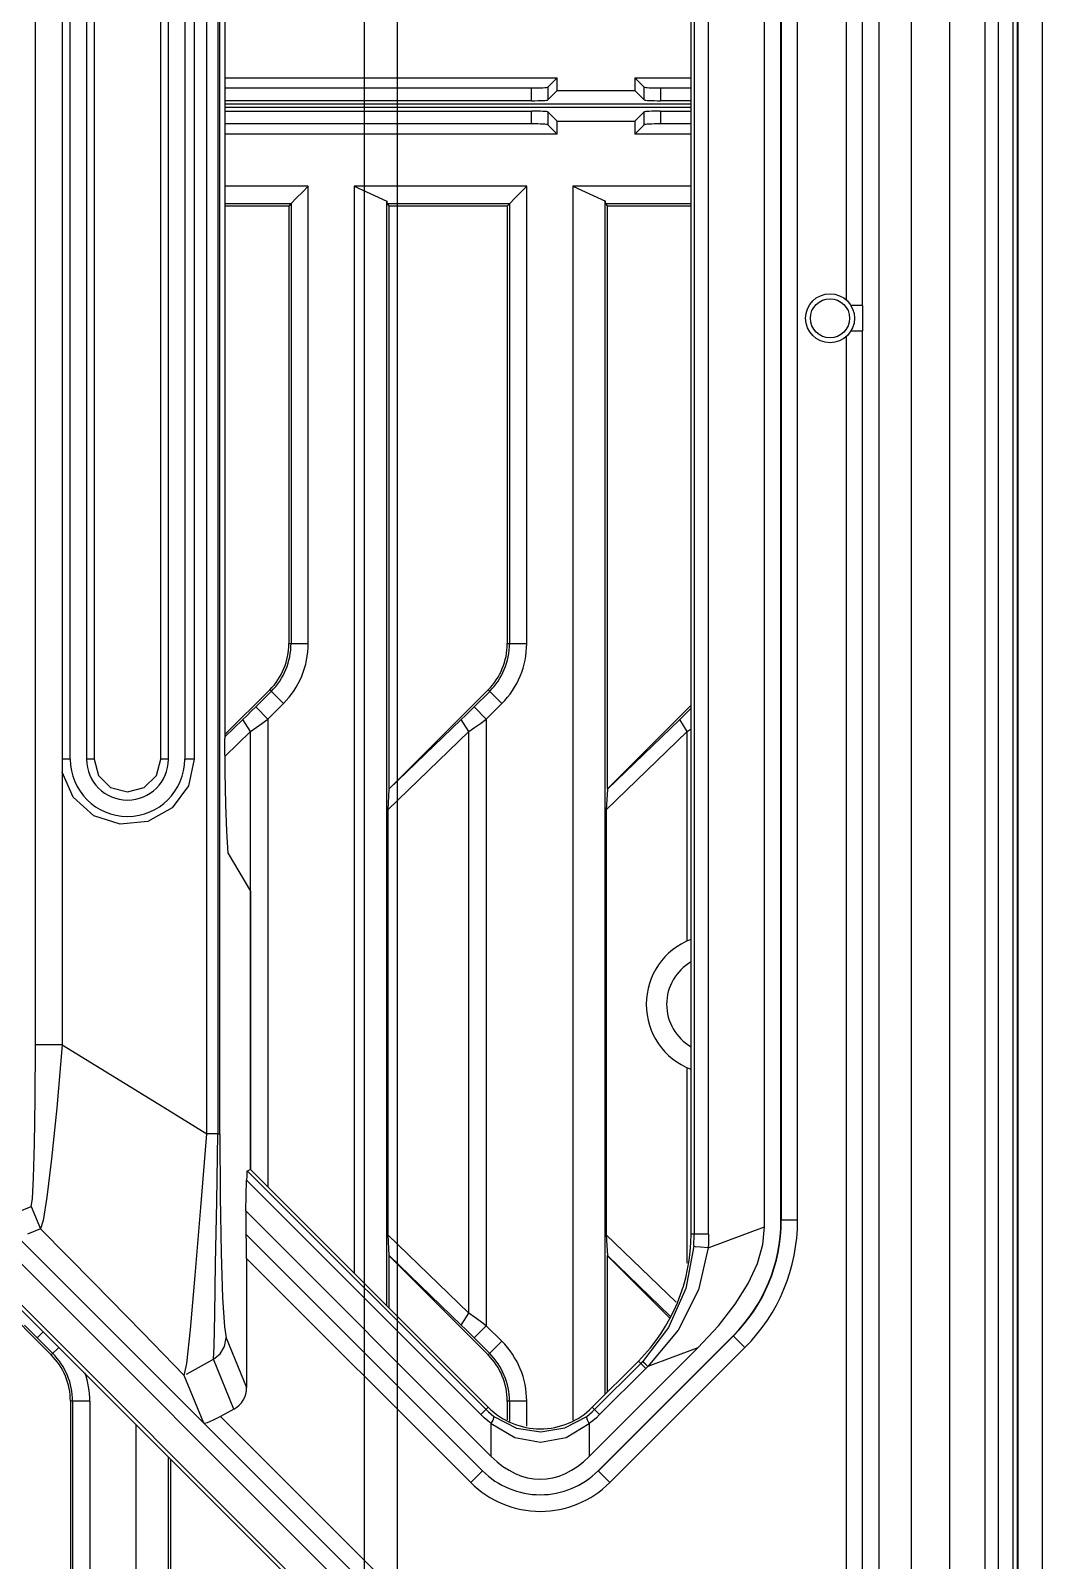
# Model space of a CAD drawing. Header units: millimetres. Extents: x -3132 to 28633, y 682 to 5849.
# Drawn here: x 23499 to 23560.9, y 4996.7 to 5090.3 of the extents above; entities that cross this region are included whole.
import ezdxf

# ---------------------------------------------------------------- set-up
doc = ezdxf.new("R2010")
doc.units = ezdxf.units.MM

# ---------------------------------------------------------------- blocks, each defined once
blk = doc.blocks.new('gf')
at = {"linetype": 'Continuous'}
for p, q in [((19758.792, 5008.434), (19758.792, 5508.434)), ((20258.792, 5008.434), (20258.792, 5508.434)), ((20256.098, 5146.338), (20256.098, 5370.531)), ((20256.979, 5370.122), (20256.979, 5146.746)), ((20257.271, 5146.746), (20257.271, 5370.122)), ((20253.1, 5366.608), (20253.1, 5150.26)), ((20250.771, 5151.605), (20250.771, 5365.264)), ((20248.772, 5364.032), (20248.772, 5152.836)), ((20237.292, 5189.37), (20237.292, 5337.878)), ((20237.472, 5337.878), (20237.472, 5189.37)), ((20238.362, 5189.37), (20238.362, 5337.878)), ((20241.792, 5189.802), (20241.792, 5337.446)), ((20242.792, 5190.213), (20242.792, 5337.035)), ((20242.811, 5337.035), (20242.811, 5190.213)), ((20243.81, 5190.213), (20243.81, 5337.035)), ((20197.161, 5200.955), (20197.161, 5331.057)), ((20207.648, 5195.495), (20207.648, 5326.284)), ((20208.331, 5326.284), (20208.331, 5195.495)), ((20208.441, 5195.51), (20208.441, 5326.284)), ((20208.756, 5325.149), (20208.756, 5219.714)), ((20198.79, 5308.434), (20198.79, 5218.434)), ((20199.292, 5218.434), (20199.292, 5308.434)), ((20200.292, 5308.434), (20200.292, 5218.434)), ((20200.753, 5308.434), (20200.753, 5218.434)), ((20204.831, 5218.434), (20204.831, 5308.434)), ((20205.292, 5218.434), (20205.292, 5308.434)), ((20206.292, 5308.434), (20206.292, 5218.434)), ((20206.87, 5308.434), (20206.87, 5218.434)), ((20246.774, 5270.309), (20246.774, 5246.56)), ((20247.774, 5246.208), (20247.774, 5270.661)), ((20208.756, 5260.153), (20229.091, 5260.153)), ((20229.091, 5260.153), (20228.522, 5259.584)), ((20229.091, 5259.373), (20229.091, 5260.153)), ((20233.854, 5260.153), (20237.292, 5260.153)), ((20233.854, 5260.153), (20234.422, 5259.584)), ((20233.854, 5260.153), (20233.854, 5259.373)), ((20208.756, 5259.534), (20227.523, 5259.534)), ((20227.523, 5258.754), (20227.523, 5259.534)), ((20228.522, 5259.584), (20228.522, 5258.804)), ((20229.091, 5259.373), (20228.522, 5258.804)), ((20229.091, 5259.373), (20233.854, 5259.373)), ((20233.854, 5259.373), (20234.422, 5258.804)), ((20234.422, 5258.804), (20234.422, 5259.584)), ((20235.421, 5259.534), (20237.292, 5259.534)), ((20235.421, 5259.534), (20235.421, 5258.754)), ((20227.523, 5258.754), (20208.756, 5258.754)), ((20237.292, 5258.534), (20208.756, 5258.534)), ((20237.292, 5258.334), (20208.756, 5258.334)), ((20208.756, 5258.114), (20227.523, 5258.114)), ((20227.523, 5257.334), (20227.523, 5258.114)), ((20229.091, 5257.496), (20228.522, 5258.064)), ((20228.522, 5258.064), (20228.522, 5257.285)), ((20233.854, 5257.496), (20234.422, 5258.064)), ((20234.422, 5257.285), (20234.422, 5258.064)), ((20237.292, 5258.754), (20235.421, 5258.754)), ((20235.421, 5258.114), (20237.292, 5258.114)), ((20235.421, 5258.114), (20235.421, 5257.334)), ((20227.523, 5257.334), (20208.756, 5257.334)), ((20229.091, 5256.716), (20228.522, 5257.285)), ((20229.091, 5257.496), (20233.854, 5257.496)), ((20229.091, 5256.716), (20229.091, 5257.496)), ((20233.854, 5257.496), (20233.854, 5256.716)), ((20233.854, 5256.716), (20234.422, 5257.285)), ((20237.292, 5257.334), (20235.421, 5257.334)), ((20229.091, 5256.716), (20208.756, 5256.716)), ((20237.292, 5256.716), (20233.854, 5256.716)), ((20213.856, 5253.521), (20208.756, 5253.521)), ((20213.856, 5225.518), (20213.856, 5253.521)), ((20227.226, 5253.521), (20216.673, 5253.521)), ((20216.673, 5253.521), (20218.67, 5252.615)), ((20216.673, 5253.521), (20216.673, 5186.968)), ((20227.226, 5225.518), (20227.226, 5253.521)), ((20237.292, 5253.521), (20230.043, 5253.521)), ((20230.043, 5253.521), (20232.04, 5252.615)), ((20230.043, 5253.521), (20230.043, 5177.965)), ((20212.757, 5252.391), (20212.668, 5252.302)), ((20212.795, 5252.435), (20212.757, 5252.391)), ((20212.801, 5252.441), (20212.802, 5225.518)), ((20218.666, 5252.614), (20218.68, 5252.433)), ((20218.666, 5184.975), (20218.666, 5252.614)), ((20218.68, 5252.433), (20218.812, 5252.302)), ((20226.127, 5252.391), (20226.038, 5252.302)), ((20226.165, 5252.435), (20226.127, 5252.391)), ((20226.171, 5252.441), (20226.172, 5225.518)), ((20232.036, 5252.614), (20232.05, 5252.433)), ((20232.036, 5179.557), (20232.036, 5252.614)), ((20232.05, 5252.433), (20232.182, 5252.302)), ((20212.668, 5252.302), (20208.756, 5252.302)), ((20212.668, 5252.302), (20212.668, 5225.518)), ((20218.811, 5216.63), (20218.811, 5252.302)), ((20226.038, 5252.302), (20218.812, 5252.302)), ((20226.038, 5252.302), (20226.038, 5225.518)), ((20232.181, 5216.63), (20232.181, 5252.302)), ((20237.292, 5252.302), (20232.182, 5252.302)), ((20247.774, 5246.208), (20247.042, 5246.208)), ((20247.773, 5245.177), (20247.774, 5244.661)), ((20246.774, 5244.309), (20246.774, 5153.945)), ((20247.071, 5244.661), (20247.774, 5244.661)), ((20247.774, 5154.484), (20247.774, 5244.661)), ((20145.288, 5238.554), (20236.998, 5146.844)), ((20235.829, 5145.185), (20144.458, 5236.556)), ((20144.549, 5236.772), (20235.152, 5146.169)), ((20212.668, 5225.518), (20213.856, 5225.518)), ((20226.038, 5225.518), (20227.226, 5225.518)), ((20211.497, 5222.69), (20208.756, 5219.947)), ((20211.592, 5222.595), (20210.641, 5221.645)), ((20212.337, 5221.85), (20211.497, 5222.69)), ((20224.867, 5222.69), (20218.811, 5216.63)), ((20224.962, 5222.595), (20224.011, 5221.645)), ((20225.707, 5221.85), (20224.867, 5222.69)), ((20210.641, 5221.645), (20211.386, 5220.9)), ((20211.386, 5220.9), (20212.337, 5221.85)), ((20224.011, 5221.645), (20224.756, 5220.9)), ((20224.756, 5220.9), (20225.707, 5221.85)), ((20237.292, 5221.745), (20232.181, 5216.63)), ((20209.855, 5220.872), (20208.756, 5219.811)), ((20210.317, 5220.127), (20209.855, 5220.872)), ((20211.386, 5220.9), (20211.386, 5192.255)), ((20223.225, 5220.872), (20218.798, 5216.597)), ((20223.687, 5220.127), (20223.225, 5220.872)), ((20224.756, 5220.9), (20224.756, 5183.756)), ((20236.595, 5220.872), (20232.168, 5216.597)), ((20237.057, 5220.127), (20236.595, 5220.872)), ((20208.763, 5218.625), (20210.317, 5220.127)), ((20210.317, 5193.33), (20210.317, 5220.127)), ((20218.726, 5215.336), (20223.687, 5220.127)), ((20223.687, 5184.529), (20223.687, 5220.127)), ((20232.096, 5215.336), (20237.057, 5220.127)), ((20237.057, 5220.127), (20237.292, 5220.294)), ((20237.057, 5207.314), (20237.057, 5220.127)), ((20199.292, 5218.434), (20198.79, 5218.434)), ((20198.792, 5217.898), (20198.795, 5217.639)), ((20200.753, 5218.434), (20200.292, 5218.434)), ((20200.753, 5218.434), (20201.02, 5217.445)), ((20205.292, 5218.434), (20204.831, 5218.434)), ((20206.87, 5218.434), (20206.292, 5218.434)), ((20206.87, 5218.434), (20206.519, 5216.81)), ((20199.475, 5216.107), (20198.795, 5217.639)), ((20198.795, 5217.639), (20198.795, 5200.955)), ((20201.02, 5217.445), (20201.758, 5216.71)), ((20218.795, 5216.599), (20218.726, 5215.336)), ((20232.165, 5216.599), (20232.096, 5215.336)), ((20218.726, 5215.336), (20218.726, 5189.32)), ((20232.096, 5215.336), (20232.096, 5189.32)), ((20208.956, 5212.673), (20210.311, 5210.36)), ((20210.311, 5210.36), (20210.311, 5193.33)), ((20245.245, 5140.012), (20183.247, 5202.009)), ((20198.795, 5200.955), (20197.161, 5200.955)), ((20237.057, 5187.586), (20237.057, 5199.554)), ((20208.331, 5195.495), (20207.648, 5195.495)), ((20210.032, 5190.781), (20210.08, 5192.664)), ((20210.08, 5192.664), (20224.429, 5178.314)), ((20210.114, 5193.248), (20210.311, 5193.33)), ((20224.739, 5178.624), (20210.115, 5193.248)), ((20210.311, 5193.33), (20224.878, 5178.763)), ((20196.11, 5190.735), (20196.895, 5191.06)), ((20196.895, 5191.06), (20197.461, 5189.694)), ((20225.06, 5175.753), (20210.032, 5190.781)), ((20210.032, 5190.781), (20210.032, 5189.367)), ((20197.461, 5189.694), (20196.676, 5189.369)), ((20238.333, 5188.517), (20241.792, 5189.802)), ((20243.81, 5190.213), (20242.792, 5190.213)), ((20210.032, 5189.367), (20224.524, 5174.874)), ((20210.051, 5189.321), (20210.032, 5189.367)), ((20223.687, 5184.529), (20218.726, 5189.32)), ((20218.726, 5189.32), (20218.795, 5188.052)), ((20236.368, 5185.195), (20232.096, 5189.32)), ((20232.096, 5189.32), (20232.165, 5188.052)), ((20238.362, 5189.37), (20237.292, 5189.37)), ((20192.071, 5188.031), (20198.127, 5181.966)), ((20223.805, 5174.154), (20210.084, 5187.874)), ((20210.084, 5187.874), (20210.084, 5179.973)), ((20218.8, 5188.056), (20223.225, 5183.784)), ((20218.811, 5188.031), (20224.867, 5181.966)), ((20218.811, 5184.83), (20218.811, 5188.031)), ((20232.17, 5188.056), (20236.015, 5184.344)), ((20232.181, 5188.031), (20235.97, 5184.236)), ((20232.181, 5179.702), (20232.181, 5188.031)), ((20223.225, 5183.784), (20223.687, 5184.529)), ((20197.637, 5183.377), (20197.271, 5183.011)), ((20224.756, 5183.756), (20224.011, 5183.011)), ((20225.707, 5182.806), (20224.756, 5183.756)), ((20231.596, 5174.874), (20239.863, 5183.142)), ((20239.877, 5183.129), (20231.609, 5174.861)), ((20239.863, 5183.142), (20240.583, 5182.422)), ((20197.271, 5183.011), (20198.222, 5182.061)), ((20198.127, 5181.966), (20198.587, 5182.427)), ((20208.827, 5183.009), (20210.084, 5179.973)), ((20224.011, 5183.011), (20224.962, 5182.061)), ((20224.867, 5181.966), (20225.707, 5182.806)), ((20237.709, 5182.402), (20231.06, 5175.753)), ((20240.583, 5182.422), (20232.315, 5174.154)), ((20237.709, 5182.401), (20234.635, 5181.26)), ((20206.412, 5180.801), (20208.049, 5181.702)), ((20209.309, 5178.658), (20208.049, 5181.702)), ((20231.242, 5178.763), (20234.07, 5181.592)), ((20234.209, 5181.453), (20231.381, 5178.624)), ((20234.07, 5181.592), (20234.519, 5181.143)), ((20234.277, 5181.521), (20234.209, 5181.453)), ((20234.311, 5181.556), (20234.277, 5181.521)), ((20206.252, 5180.714), (20206.254, 5180.716)), ((20207.461, 5177.795), (20206.252, 5180.714)), ((20231.691, 5178.314), (20234.519, 5181.143)), ((20200.486, 5179.137), (20199.298, 5179.137)), ((20199.298, 5179.137), (20199.298, 5087.731)), ((20199.432, 5179.137), (20199.432, 5087.731)), ((20200.486, 5179.137), (20200.486, 5087.731)), ((20209.309, 5178.658), (20208.49, 5178.206)), ((20224.878, 5178.763), (20224.429, 5178.314)), ((20227.226, 5179.137), (20226.038, 5179.137)), ((20226.038, 5179.137), (20226.038, 5177.991)), ((20226.172, 5179.137), (20226.172, 5177.901)), ((20227.226, 5177.61), (20227.226, 5179.137)), ((20231.691, 5178.314), (20231.242, 5178.763)), ((20203.303, 5177.711), (20203.303, 5025.766)), ((20208.49, 5178.206), (20245.245, 5141.452)), ((20225.06, 5175.753), (20225.06, 5177.766)), ((20231.06, 5177.766), (20231.06, 5175.753)), ((20205.296, 5026.632), (20205.296, 5175.718)), ((20205.441, 5078.842), (20205.441, 5175.573)), ((20224.524, 5174.874), (20223.805, 5174.154)), ((20232.315, 5174.154), (20231.596, 5174.874))]:
    blk.add_line(p, q, dxfattribs=at)
for points in [[(20213.856, 5253.521), (20213.497, 5253.16), (20213.143, 5252.801), (20212.795, 5252.445)], [(20227.226, 5253.521), (20226.867, 5253.16), (20226.513, 5252.801), (20226.165, 5252.445)], [(20212.795, 5252.445), (20210.319, 5252.44), (20208.756, 5252.437)], [(20226.165, 5252.445), (20223.689, 5252.44), (20221.194, 5252.436), (20218.68, 5252.433)], [(20237.292, 5252.44), (20234.564, 5252.436), (20232.05, 5252.433)], [(20247.774, 5246.208), (20247.773, 5245.692), (20247.773, 5245.177)], [(20210.641, 5221.645), (20210.371, 5221.376), (20210.109, 5221.118), (20209.855, 5220.872)], [(20224.011, 5221.645), (20223.741, 5221.376), (20223.479, 5221.118), (20223.225, 5220.872)], [(20237.292, 5221.556), (20237.111, 5221.376), (20236.849, 5221.118), (20236.595, 5220.872)], [(20210.317, 5220.127), (20210.667, 5220.377), (20211.024, 5220.634), (20211.386, 5220.9)], [(20223.687, 5220.127), (20224.037, 5220.377), (20224.394, 5220.634), (20224.756, 5220.9)], [(20208.956, 5212.673), (20208.874, 5214.032), (20208.809, 5215.671), (20208.769, 5217.651), (20208.756, 5219.714)], [(20198.79, 5218.434), (20198.792, 5218.164), (20198.792, 5217.898)], [(20203.816, 5216.704), (20204.562, 5217.441), (20204.831, 5218.434)], [(20206.519, 5216.81), (20205.518, 5215.459), (20204.044, 5214.627), (20202.351, 5214.458), (20200.737, 5214.98), (20199.475, 5216.107)], [(20201.758, 5216.71), (20202.785, 5216.434), (20203.816, 5216.704)], [(20218.812, 5216.629), (20218.806, 5216.62), (20218.801, 5216.609), (20218.795, 5216.599)], [(20232.182, 5216.629), (20232.176, 5216.62), (20232.171, 5216.609), (20232.165, 5216.599)], [(20196.895, 5191.06), (20196.972, 5191.519), (20197.044, 5192.821), (20197.104, 5194.889), (20197.145, 5197.631), (20197.161, 5200.955)], [(20198.795, 5200.955), (20198.461, 5197.104), (20198.147, 5193.974), (20197.861, 5191.632), (20197.626, 5190.2), (20197.461, 5189.694)], [(20198.795, 5200.955), (20201.743, 5199.147), (20204.706, 5197.319), (20207.648, 5195.495)], [(20206.254, 5180.716), (20206.423, 5181.436), (20206.653, 5183.53), (20206.941, 5186.837), (20207.277, 5190.999), (20207.648, 5195.495)], [(20208.048, 5181.701), (20208.092, 5182.486), (20208.136, 5184.47), (20208.187, 5187.539), (20208.251, 5191.371), (20208.331, 5195.495)], [(20208.331, 5195.495), (20208.397, 5195.501), (20208.427, 5195.506), (20208.441, 5195.511)], [(20208.441, 5195.51), (20208.466, 5191.659), (20208.527, 5188.198), (20208.616, 5185.459), (20208.721, 5183.689), (20208.827, 5183.009)], [(20210.114, 5193.248), (20210.105, 5193.206), (20210.096, 5193.096), (20210.087, 5192.918), (20210.08, 5192.664)], [(20206.252, 5180.714), (20203.703, 5183.352), (20200.736, 5186.385), (20197.461, 5189.694)], [(20237.709, 5182.402), (20238.965, 5183.758), (20239.989, 5185.075), (20240.785, 5186.351), (20241.35, 5187.573), (20241.685, 5188.735), (20241.792, 5189.802)], [(20237.447, 5188.618), (20237.461, 5188.868), (20237.469, 5189.119), (20237.472, 5189.37)], [(20238.362, 5189.37), (20238.359, 5189.085), (20238.349, 5188.801), (20238.333, 5188.517)], [(20232.176, 5188.026), (20232.174, 5188.037), (20232.173, 5188.045), (20232.17, 5188.056)], [(20237.447, 5188.618), (20236.966, 5186.037), (20235.911, 5183.65), (20234.311, 5181.556)], [(20238.333, 5188.517), (20237.735, 5185.951), (20236.504, 5183.486), (20234.635, 5181.26)], [(20238.333, 5188.517), (20237.873, 5188.558), (20237.568, 5188.593), (20237.447, 5188.618)], [(20224.756, 5183.756), (20224.394, 5184.021), (20224.037, 5184.279), (20223.687, 5184.529)], [(20196.485, 5183.784), (20196.739, 5183.537), (20197.002, 5183.279), (20197.271, 5183.011)], [(20223.225, 5183.784), (20223.479, 5183.537), (20223.742, 5183.279), (20224.011, 5183.011)], [(20208.049, 5181.702), (20208.461, 5182.035), (20208.731, 5182.489), (20208.827, 5183.01)], [(20234.635, 5181.26), (20234.468, 5181.416), (20234.358, 5181.517), (20234.311, 5181.556)], [(20234.519, 5181.143), (20234.558, 5181.182), (20234.597, 5181.22), (20234.635, 5181.26)], [(20224.739, 5178.624), (20224.892, 5178.478), (20225.052, 5178.339), (20225.218, 5178.209)], [(20230.902, 5178.209), (20231.068, 5178.339), (20231.228, 5178.478), (20231.381, 5178.624)], [(20208.489, 5178.206), (20208.03, 5177.966), (20207.675, 5177.808), (20207.514, 5177.769)], [(20225.06, 5177.766), (20224.841, 5177.939), (20224.63, 5178.122), (20224.429, 5178.314)], [(20225.06, 5177.766), (20225.168, 5177.977), (20225.222, 5178.128), (20225.218, 5178.209)], [(20225.06, 5177.766), (20226.497, 5176.914), (20228.08, 5176.63), (20229.649, 5176.924), (20231.06, 5177.766)], [(20225.218, 5178.209), (20226.594, 5177.494), (20228.089, 5177.263), (20229.565, 5177.507), (20230.902, 5178.209)], [(20231.06, 5177.766), (20230.952, 5177.977), (20230.898, 5178.128), (20230.902, 5178.209)], [(20231.691, 5178.314), (20231.49, 5178.122), (20231.279, 5177.939), (20231.06, 5177.766)]]:
    blk.add_lwpolyline(points, dxfattribs=at)
for radius in [1.5, 1.2]:
    blk.add_circle((20245.792, 5245.434), radius, dxfattribs=at)
for centre, radius, start, end in [((20208.668, 5225.518), 4, 314.99932, 360), ((20208.668, 5225.518), 4.134, 315, 0), ((20208.668, 5225.518), 5.188, 315, 360), ((20222.038, 5225.518), 4, 314.99932, 360), ((20222.038, 5225.518), 4.134, 315, 0), ((20222.038, 5225.518), 5.188, 315, 360), ((20202.792, 5218.434), 3.5, 180, 0), ((20202.792, 5218.434), 2.5, 180, 0), ((20238.792, 5203.434), 4.25, 110.88334, 249.11868), ((20238.792, 5203.434), 3, 120.03257, 239.98252), ((20232.792, 5190.213), 10, 315, 0), ((20232.792, 5190.213), 10.019, 315, 0), ((20232.792, 5190.213), 11.018, 315, 0), ((20226.292, 5189.37), 11, 315, 0), ((20222.038, 5179.137), 5.188, 0, 45), ((20195.298, 5179.137), 4, 0, 45.00069), ((20195.298, 5179.137), 4.134, 0, 45), ((20222.038, 5179.137), 4, 0, 45.00069), ((20222.038, 5179.137), 4.134, 0, 45), ((20195.298, 5179.137), 5.188, 0, 19.57587), ((20228.06, 5181.945), 4.5, 225, 315), ((20228.06, 5178.41), 5, 225, 315), ((20228.06, 5178.41), 6.018, 225, 315)]:
    blk.add_arc(centre, radius, start, end, dxfattribs=at)
for centre, major_axis, ratio, start_param, end_param in [((20227.523, 5259.587), (1, 0), 0.052408, -1.570796, -0.05236), ((20235.421, 5259.587), (1, 0), 0.052408, -3.089233, -1.570796), ((20227.523, 5258.807), (1, 0), 0.052408, -1.570796, -0.05236), ((20227.523, 5258.062), (1, 0), 0.052408, 0.05236, 1.570796), ((20235.421, 5258.807), (1, 0), 0.052408, -3.089233, -1.570796), ((20235.421, 5258.062), (1, 0), 0.052408, 1.570796, 3.089233), ((20227.523, 5257.282), (1, 0), 0.052408, 0.05236, 1.570796), ((20235.421, 5257.282), (1, 0), 0.052408, 1.570796, 3.089233), ((20210.049, 5187.909), (-0.001, 1.415), 0.024678, -1.595499, -0.059609), ((20208.583, 5179.978), (0.576, -1.392), 0.995862, 0.11059, 1.176629), ((20228.06, 5184.753), (0, 10.392), 0.57735, -3.665191, -2.617994)]:
    blk.add_ellipse(centre, major_axis=major_axis, ratio=ratio, start_param=start_param, end_param=end_param, dxfattribs=at)
blk = doc.blocks.new('*U110')
blk.add_blockref('gf', (-20008.792, -5261.934))
blk = doc.blocks.new('*U111')
at = {"color": 0, "linetype": 'ByBlock', "lineweight": -2, "transparency": 16777216}
for p in [(0, 0), (500, 0)]:
    blk.add_blockref('*U110', p, dxfattribs=at)
blk = doc.blocks.new('tgjn')
at = {"color": 114, "linetype": 'Continuous', "true_color": 0x139b48}
for p, q in [((19969.466, 6775.16), (19969.466, 7272.16)), ((19971.466, 7272.16), (19971.466, 6775.16)), ((20009.466, 7272.16), (20009.466, 6775.16)), ((20007.466, 6838.273), (20007.466, 7209.046))]:
    blk.add_line(p, q, dxfattribs=at)
blk = doc.blocks.new('*U114')
blk.add_blockref('tgjn', (-19767.966, -7030.66))

msp = doc.modelspace()

# ---------------------------------------------------------------- block references
at = {"color": 0, "linetype": 'ByBlock', "lineweight": -2, "transparency": 16777216}
msp.add_blockref('*U114', (23317.901, 5092.128), dxfattribs=at)
msp.add_blockref('*U111', (23310.901, 5089.228))

doc.saveas('drawing.dxf')
